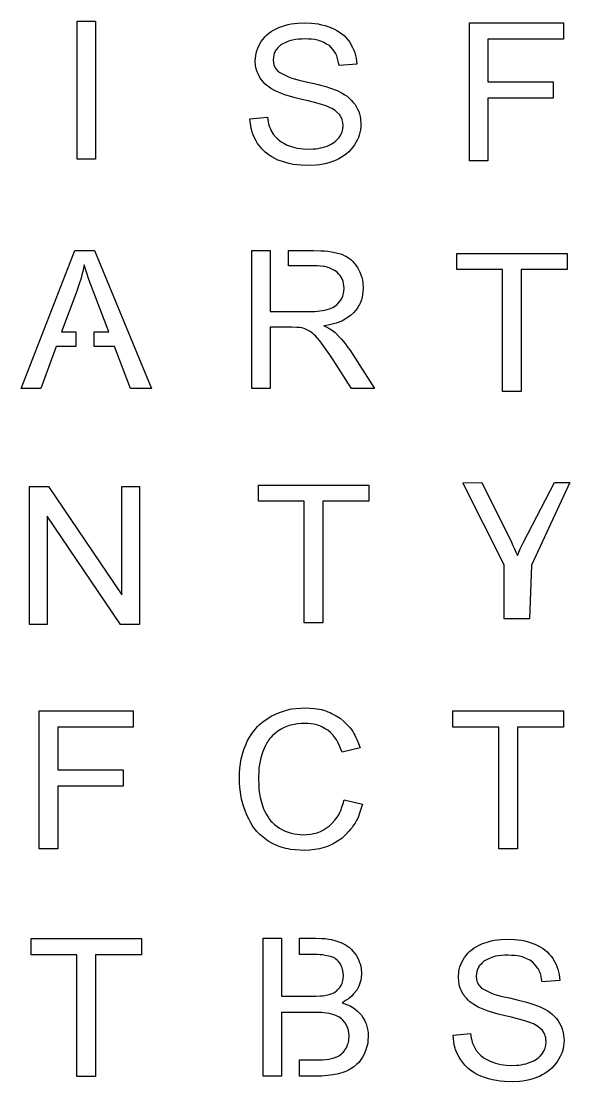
# Model space of a CAD drawing. Extents: x 21 to 191, y 19 to 188.
# Drawn here: x 68.4 to 110.3, y 107 to 188.1 of the extents above; entities that cross this region are included whole.
import ezdxf

# ---------------------------------------------------------------- set-up
doc = ezdxf.new("R2010")
doc.units = 0

msp = doc.modelspace()

# ---------------------------------------------------------------- linework, layer by layer
at = {"layer": 'Layer 1'}
for p, q in [((72.6603, 177.513), (72.6603, 188.052)), ((72.6603, 188.052), (74.0696, 188.052)), ((74.0696, 188.052), (74.0696, 177.513)), ((87.320646, 187.142115), (87.495264, 187.264512)), ((87.495264, 187.264512), (87.681135, 187.373086)), ((87.681135, 187.373086), (87.874476, 187.472446)), ((87.874476, 187.472446), (88.071601, 187.567486)), ((88.0716, 187.567), (88.547433, 187.723189)), ((88.071601, 187.567486), (88.0716, 187.567)), ((88.547433, 187.723189), (88.787533, 187.789429)), ((88.787533, 187.789429), (89.030349, 187.842229)), ((89.030349, 187.842229), (89.276269, 187.878709)), ((89.276269, 187.878709), (89.524712, 187.901749)), ((89.524712, 187.901749), (90.025671, 187.926709)), ((90.025671, 187.926709), (90.0257, 187.927)), ((90.0257, 187.927), (90.561195, 187.903)), ((90.561195, 187.903), (90.826712, 187.879)), ((90.826712, 187.879), (91.089609, 187.84156)), ((91.089609, 187.84156), (91.34911, 187.78684)), ((91.34911, 187.78684), (91.605799, 187.7158)), ((91.605799, 187.7158), (92.114228, 187.549243)), ((92.114228, 187.549243), (92.1142, 187.549)), ((92.1142, 187.549), (92.319279, 187.448106)), ((92.319279, 187.448106), (92.520381, 187.342413)), ((92.520381, 187.342413), (92.713722, 187.227215)), ((92.713722, 187.227215), (92.895324, 187.09781)), ((102.636, 177.388), (102.636, 187.927)), ((102.636, 187.927), (109.821, 187.927)), ((109.821, 187.927), (109.821, 186.683)), ((86.5436, 186.163704), (86.734903, 186.513616)), ((86.7349, 186.514), (86.871296, 186.683341)), ((86.734903, 186.513616), (86.7349, 186.514)), ((86.871296, 186.683341), (87.011767, 186.847785)), ((87.011767, 186.847785), (87.160192, 187.002342)), ((87.160192, 187.002342), (87.320646, 187.142115)), ((88.656701, 186.45892), (88.437749, 186.351019)), ((88.880309, 186.55012), (88.656701, 186.45892)), ((88.994587, 186.5866), (88.880309, 186.55012)), ((89.110708, 186.61636), (88.994587, 186.5866)), ((89.347994, 186.6586), (89.110708, 186.61636)), ((89.590519, 186.68164), (89.347994, 186.6586)), ((89.836536, 186.6922), (89.590519, 186.68164)), ((90.0843, 186.697), (89.836536, 186.6922)), ((90.333139, 186.689167), (90.084212, 186.697067)), ((90.084212, 186.697067), (90.0843, 186.697)), ((90.58003, 186.674767), (90.333139, 186.689167)), ((90.822846, 186.646927), (90.58003, 186.674767)), ((90.942168, 186.625807), (90.822846, 186.646927)), ((91.059647, 186.598927), (90.942168, 186.625807)), ((91.175186, 186.565327), (91.059647, 186.598927)), ((91.28859, 186.525007), (91.175186, 186.565327)), ((91.510064, 186.426227), (91.28859, 186.525007)), ((91.726493, 186.310742), (91.510064, 186.426227)), ((92.895324, 187.09781), (93.062278, 186.950549)), ((93.062278, 186.950549), (93.216815, 186.788217)), ((93.216815, 186.788217), (93.363106, 186.615804)), ((93.363106, 186.615804), (93.505323, 186.4384)), ((93.505323, 186.4384), (93.5053, 186.438)), ((93.5053, 186.438), (93.716491, 186.047864)), ((109.821, 186.683), (104.046, 186.683)), ((104.046, 186.683), (104.046, 183.419)), ((86.31466, 185.417992), (86.34667, 185.612004)), ((86.34667, 185.612004), (86.3942, 185.801312)), ((86.3942, 185.801312), (86.46114, 185.98486)), ((86.46114, 185.98486), (86.5436, 186.163704)), ((87.731108, 185.5992), (87.688418, 185.444163)), ((87.759238, 185.67312), (87.731108, 185.5992)), ((87.793188, 185.74416), (87.759238, 185.67312)), ((87.832958, 185.81232), (87.793188, 185.74416)), ((87.878558, 185.8776), (87.832958, 185.81232)), ((87.982553, 186.001917), (87.878558, 185.8776)), ((88.098771, 186.119995), (87.982553, 186.001917)), ((88.2211, 186.235), (88.098771, 186.119995)), ((88.221126, 186.234861), (88.2211, 186.235)), ((88.437749, 186.351019), (88.221126, 186.234861)), ((91.9404, 186.187), (91.726493, 186.310742)), ((91.940437, 186.186953), (91.9404, 186.187)), ((92.090027, 186.026637), (91.940437, 186.186953)), ((92.231952, 185.86248), (92.090027, 186.026637)), ((92.35855, 185.69074), (92.231952, 185.86248)), ((92.41385, 185.6005), (92.35855, 185.69074)), ((92.46235, 185.50738), (92.41385, 185.6005)), ((93.716491, 186.047864), (93.808651, 185.848477)), ((93.808651, 185.848477), (93.883351, 185.643905)), ((93.883351, 185.643905), (93.938651, 185.433094)), ((86.305921, 184.675547), (86.277791, 185.022003)), ((86.277791, 185.022003), (86.2778, 185.022)), ((86.2778, 185.022), (86.31466, 185.417992)), ((87.637008, 185.117482), (87.637, 185.117)), ((87.637, 185.117), (87.66804, 184.851854)), ((87.659318, 185.282503), (87.637008, 185.117482)), ((87.688418, 185.444163), (87.659318, 185.282503)), ((87.66804, 184.851854), (87.69617, 184.724657)), ((92.50406, 185.4109), (92.46235, 185.50738)), ((92.53995, 185.31145), (92.50406, 185.4109)), ((92.59719, 185.105535), (92.53995, 185.31145)), ((92.64084, 184.892899), (92.59719, 185.105535)), ((92.6777, 184.677), (92.64084, 184.892899)), ((94.028871, 184.777332), (92.677681, 184.676726)), ((93.938651, 185.433094), (93.977451, 185.21729)), ((93.977451, 185.21729), (94.028871, 184.777332)), ((86.331141, 184.505438), (86.305921, 184.675547)), ((86.369941, 184.339074), (86.331141, 184.505438)), ((86.425241, 184.177318), (86.369941, 184.339074)), ((86.494121, 184.019401), (86.425241, 184.177318)), ((86.6538, 183.71), (86.494121, 184.019401)), ((87.69617, 184.724657), (87.73885, 184.603795)), ((87.73885, 184.603795), (87.79997, 184.490902)), ((87.79997, 184.490902), (87.87564, 184.384536)), ((87.87564, 184.384536), (88.05181, 184.182652)), ((88.05181, 184.182652), (88.0518, 184.183)), ((88.0518, 184.183), (88.300921, 184.046971)), ((88.300921, 184.046971), (88.552662, 183.917758)), ((92.677681, 184.676726), (92.6777, 184.677)), ((86.653837, 183.710195), (86.6538, 183.71)), ((86.891608, 183.412985), (86.653837, 183.710195)), ((87.018788, 183.273596), (86.891608, 183.412985)), ((87.155766, 183.145247), (87.018788, 183.273596)), ((87.304095, 183.029569), (87.155766, 183.145247)), ((88.552662, 183.917758), (88.809739, 183.802176)), ((88.809739, 183.802176), (89.073994, 183.704736)), ((89.073994, 183.704736), (89.344361, 183.623136)), ((89.344361, 183.623136), (89.619287, 183.553056)), ((89.619287, 183.553056), (90.176803, 183.432098)), ((90.176803, 183.432098), (90.1768, 183.432)), ((90.1768, 183.432), (90.776031, 183.296739)), ((90.776031, 183.296739), (91.074142, 183.223779)), ((91.074142, 183.223779), (91.370508, 183.145059)), ((91.370508, 183.145059), (91.664545, 183.058659)), ((104.046, 183.419), (109.044, 183.419)), ((109.044, 183.419), (109.044, 182.176)), ((87.461348, 182.923875), (87.304095, 183.029569)), ((87.7906, 182.729), (87.461348, 182.923875)), ((87.790568, 182.728537), (87.7906, 182.729)), ((88.290654, 182.523197), (87.790568, 182.728537)), ((88.543462, 182.429117), (88.290654, 182.523197)), ((88.799568, 182.344637), (88.543462, 182.429117)), ((89.058682, 182.268797), (88.799568, 182.344637)), ((91.664545, 183.058659), (91.955963, 182.963619)), ((91.955963, 182.963619), (92.534142, 182.75876)), ((92.534142, 182.75876), (92.5341, 182.759)), ((92.5341, 182.759), (92.928543, 182.55318)), ((92.928543, 182.55318), (93.117421, 182.439999)), ((93.117421, 182.439999), (93.296308, 182.314529)), ((93.296308, 182.314529), (93.462292, 182.173316)), ((89.320027, 182.199677), (89.058682, 182.268797)), ((89.8465, 182.072), (89.320027, 182.199677)), ((89.84654, 182.071973), (89.8465, 182.072)), ((90.324993, 181.959079), (89.84654, 182.071973)), ((90.801409, 181.83889), (90.324993, 181.959079)), ((91.273751, 181.704492), (90.801409, 181.83889)), ((91.7426, 181.558), (91.273751, 181.704492)), ((92.011274, 181.445604), (91.742557, 181.558594)), ((91.742557, 181.558594), (91.7426, 181.558)), ((93.462292, 182.173316), (93.616926, 182.018088)), ((93.616926, 182.018088), (93.763896, 181.853547)), ((93.763896, 181.853547), (93.907082, 181.684303)), ((93.907082, 181.684303), (93.9071, 181.684)), ((93.9071, 181.684), (94.097725, 181.332647)), ((104.046, 182.176), (104.046, 177.388)), ((109.044, 182.176), (104.046, 182.176)), ((85.873247, 180.596135), (87.202647, 180.711141)), ((87.202647, 180.711141), (87.2027, 180.711)), ((87.2027, 180.711), (87.25994, 180.368671)), ((92.141074, 181.382244), (92.011274, 181.445604)), ((92.265344, 181.311204), (92.141074, 181.382244)), ((92.382338, 181.229604), (92.265344, 181.311204)), ((92.492541, 181.137444), (92.382338, 181.229604)), ((92.7015, 180.937), (92.492541, 181.137444)), ((92.701483, 180.936285), (92.7015, 180.937)), ((92.82585, 180.736897), (92.701483, 180.936285)), ((92.87921, 180.634179), (92.82585, 180.736897)), ((94.097725, 181.332647), (94.179215, 181.152939)), ((94.179215, 181.152939), (94.244215, 180.968335)), ((94.244215, 180.968335), (94.288835, 180.777971)), ((94.288835, 180.777971), (94.317935, 180.582903)), ((85.896527, 180.344237), (85.873247, 180.596135)), ((85.926597, 180.094258), (85.896527, 180.344237)), ((85.969287, 179.848119), (85.926597, 180.094258)), ((87.25994, 180.368671), (87.2968, 180.200387)), ((87.2968, 180.200387), (87.34434, 180.035654)), ((87.34434, 180.035654), (87.40546, 179.875434)), ((87.40546, 179.875434), (87.47822, 179.719245)), ((92.92189, 180.528006), (92.87921, 180.634179)), ((92.95196, 180.417512), (92.92189, 180.528006)), ((92.97136, 180.303562), (92.95196, 180.417512)), ((92.968452, 179.828082), (92.992702, 180.070189)), ((92.9927, 180.07), (92.97136, 180.303562)), ((92.992702, 180.070189), (92.9927, 180.07)), ((94.33254, 179.973804), (94.30926, 179.764337)), ((94.317935, 180.582903), (94.349945, 180.185088)), ((94.35, 180.185), (94.33254, 179.973804)), ((94.349945, 180.185088), (94.35, 180.185)), ((86.030407, 179.60774), (85.969287, 179.848119)), ((86.070177, 179.490239), (86.030407, 179.60774)), ((86.114797, 179.374465), (86.070177, 179.490239)), ((86.218597, 179.147046), (86.114797, 179.374465)), ((86.335397, 178.923563), (86.218597, 179.147046)), ((87.47822, 179.719245), (87.642749, 179.413492)), ((87.642749, 179.413492), (87.6427, 179.414)), ((87.6427, 179.414), (87.868345, 179.156053)), ((87.868345, 179.156053), (87.988734, 179.036632)), ((92.495606, 178.959783), (92.691275, 179.168579)), ((92.691275, 179.168579), (92.6913, 179.168)), ((92.6913, 179.168), (92.817122, 179.377083)), ((92.817122, 179.377083), (92.871452, 179.484409)), ((92.871452, 179.484409), (92.916072, 179.595095)), ((92.916072, 179.595095), (92.947112, 179.709908)), ((92.947112, 179.709908), (92.968452, 179.828082)), ((94.15308, 179.162046), (94.06577, 178.971874)), ((94.2239, 179.357114), (94.15308, 179.162046)), ((94.27531, 179.558229), (94.2239, 179.357114)), ((94.30926, 179.764337), (94.27531, 179.558229)), ((86.4586, 178.702), (86.335397, 178.923563)), ((86.458662, 178.70222), (86.4586, 178.702)), ((86.615139, 178.5036), (86.458662, 178.70222)), ((86.776176, 178.310356), (86.615139, 178.5036)), ((86.946234, 178.127864), (86.776176, 178.310356)), ((87.988734, 179.036632), (88.118145, 178.928538)), ((88.118145, 178.928538), (88.25784, 178.833498)), ((88.25784, 178.833498), (88.405489, 178.748058)), ((88.405489, 178.748058), (88.714078, 178.594365)), ((88.714078, 178.594365), (88.7141, 178.594)), ((88.7141, 178.594), (89.111161, 178.457683)), ((89.111161, 178.457683), (89.311681, 178.400083)), ((89.311681, 178.400083), (89.514626, 178.354003)), ((89.514626, 178.354003), (89.720481, 178.322323)), ((89.720481, 178.322323), (89.928567, 178.302163)), ((89.928567, 178.302163), (90.348524, 178.281043)), ((90.3485, 178.281), (90.71219, 178.29636)), ((90.348524, 178.281043), (90.3485, 178.281)), ((90.71219, 178.29636), (90.892822, 178.31076)), ((90.892822, 178.31076), (91.071903, 178.3338)), ((91.071903, 178.3338), (91.248946, 178.36836)), ((91.248946, 178.36836), (91.42434, 178.41252)), ((91.42434, 178.41252), (91.772315, 178.517446)), ((91.7723, 178.518), (92.034906, 178.636173)), ((91.772315, 178.517446), (91.7723, 178.518)), ((92.034906, 178.636173), (92.160825, 178.702413)), ((92.160825, 178.702413), (92.280341, 178.777293)), ((92.280341, 178.777293), (92.391612, 178.863693)), ((92.391612, 178.863693), (92.495606, 178.959783)), ((93.719813, 178.41818), (93.572552, 178.241255)), ((93.863, 178.6), (93.719813, 178.41818)), ((93.863019, 178.599786), (93.863, 178.6)), ((94.06577, 178.971874), (93.863019, 178.599786)), ((74.0696, 177.513), (72.6603, 177.513)), ((87.036454, 178.042424), (86.946234, 178.127864)), ((87.130554, 177.961784), (87.036454, 178.042424)), ((87.228634, 177.885944), (87.130554, 177.961784)), ((87.330592, 177.814904), (87.228634, 177.885944)), ((87.543819, 177.683867), (87.330592, 177.814904)), ((87.765778, 177.563293), (87.543819, 177.683867)), ((87.9922, 177.448), (87.765778, 177.563293)), ((87.9922, 177.448), (87.9922, 177.448)), ((88.284096, 177.34872), (87.9922, 177.448)), ((92.4645, 177.443), (91.967518, 177.263099)), ((92.464504, 177.442649), (92.4645, 177.443)), ((92.670359, 177.550934), (92.464504, 177.442649)), ((92.872334, 177.663732), (92.670359, 177.550934)), ((93.066548, 177.785649), (92.872334, 177.663732)), ((93.249121, 177.921294), (93.066548, 177.785649)), ((93.417045, 178.074027), (93.249121, 177.921294)), ((93.572552, 178.241255), (93.417045, 178.074027)), ((88.579685, 177.25752), (88.284096, 177.34872)), ((88.877506, 177.17784), (88.579685, 177.25752)), ((89.178722, 177.11736), (88.877506, 177.17784)), ((89.483721, 177.07704), (89.178722, 177.11736)), ((89.791631, 177.05304), (89.483721, 177.07704)), ((90.4123, 177.03), (89.791631, 177.05304)), ((90.412351, 177.029819), (90.4123, 177.03)), ((90.941153, 177.057659), (90.412351, 177.029819)), ((91.202886, 177.084539), (90.941153, 177.057659)), ((91.461514, 177.125819), (91.202886, 177.084539)), ((91.716165, 177.186299), (91.461514, 177.125819)), ((91.967518, 177.263099), (91.716165, 177.186299)), ((104.046, 177.388), (102.636, 177.388)), ((68.3932, 159.999), (72.4831, 170.5376)), ((72.4831, 170.5376), (74.0014, 170.538)), ((74.0014, 170.538), (78.36, 159.999)), ((86.0121, 159.992), (86.0121, 170.53)), ((86.0121, 170.53), (87.4214, 170.53)), ((87.4214, 170.53), (87.4214, 165.879)), ((88.8046, 170.53), (90.7328, 170.53)), ((88.8061, 169.365), (88.8046, 170.53)), ((90.7328, 170.53), (90.7328, 170.53)), ((90.7328, 170.53), (91.283041, 170.5207)), ((91.283041, 170.5207), (91.556803, 170.5063)), ((91.556803, 170.5063), (91.828819, 170.48038)), ((91.828819, 170.48038), (92.098603, 170.4391)), ((92.098603, 170.4391), (92.366157, 170.38342)), ((92.366157, 170.38342), (92.897578, 170.245663)), ((92.897578, 170.245663), (92.8976, 170.246)), ((92.8976, 170.246), (93.077165, 170.15768)), ((93.077165, 170.15768), (93.252656, 170.06456)), ((101.672, 169.071), (101.672, 170.315)), ((101.672, 170.315), (110.113, 170.315)), ((110.113, 170.315), (110.113, 169.071)), ((73.2095, 169.431), (73.093379, 168.920195)), ((73.382649, 168.879789), (73.209486, 169.431393)), ((73.209486, 169.431393), (73.2095, 169.431)), ((90.792344, 169.36468), (88.8061, 169.365)), ((91.02575, 169.35868), (90.792344, 169.36468)), ((91.257119, 169.3462), (91.02575, 169.35868)), ((91.48451, 169.32124), (91.257119, 169.3462)), ((93.252656, 170.06456), (93.419998, 169.96165)), ((93.419998, 169.96165), (93.575117, 169.844532)), ((93.575117, 169.844532), (93.715491, 169.710327)), ((93.715491, 169.710327), (93.844126, 169.562394)), ((93.844126, 169.562394), (93.964903, 169.405342)), ((93.964903, 169.405342), (94.081703, 169.243681)), ((73.030319, 168.666088), (72.962409, 168.413518)), ((73.093379, 168.920195), (73.030319, 168.666088)), ((73.565222, 168.331352), (73.382649, 168.879789)), ((91.596072, 169.30204), (91.48451, 169.32124)), ((91.705984, 169.27708), (91.596072, 169.30204)), ((91.813859, 169.2454), (91.705984, 169.27708)), ((91.9196, 169.207), (91.813859, 169.2454)), ((92.1257, 169.113), (91.9196, 169.207)), ((92.3266, 169.002), (92.1257, 169.113)), ((92.5249, 168.883), (92.3266, 169.002)), ((92.524904, 168.882973), (92.5249, 168.883)), ((92.644809, 168.751839), (92.524904, 168.882973)), ((92.758116, 168.617826), (92.644809, 168.751839)), ((92.85823, 168.478053), (92.758116, 168.617826)), ((94.081703, 169.243681), (94.0817, 169.244)), ((94.0817, 169.244), (94.270094, 168.868168)), ((94.270094, 168.868168), (94.350614, 168.676556)), ((94.350614, 168.676556), (94.415614, 168.480625)), ((105.18, 169.071), (101.672, 169.071)), ((105.18, 159.776), (105.18, 169.071)), ((106.59, 169.071), (106.59, 159.776)), ((110.113, 169.071), (106.59, 169.071)), ((72.806514, 167.913752), (72.635873, 167.418115)), ((72.962409, 168.413518), (72.806514, 167.913752)), ((73.761376, 167.787428), (73.565222, 168.331352)), ((73.965, 167.246), (73.761376, 167.787428)), ((92.90091, 168.405093), (92.85823, 168.478053)), ((92.93777, 168.329253), (92.90091, 168.405093)), ((92.96881, 168.251493), (92.93777, 168.329253)), ((92.99403, 168.170853), (92.96881, 168.251493)), ((93.03089, 168.003336), (92.99403, 168.170853)), ((93.05514, 167.83006), (93.03089, 168.003336)), ((93.0726, 167.654), (93.05514, 167.83006)), ((94.415614, 168.480625), (94.461204, 168.279317)), ((94.461204, 168.279317), (94.491274, 168.073689)), ((94.491274, 168.073689), (94.525224, 167.65533)), ((72.635873, 167.418115), (71.466293, 164.326985)), ((73.96504, 167.24561), (73.965, 167.246)), ((75.0765, 164.327), (73.96504, 167.24561)), ((92.7895, 166.709), (92.908629, 166.931235)), ((92.908629, 166.931235), (92.960049, 167.044705)), ((92.960049, 167.044705), (93.001759, 167.161055)), ((93.001759, 167.161055), (93.030859, 167.280956)), ((93.030859, 167.280956), (93.050259, 167.403833)), ((93.050259, 167.403833), (93.072569, 167.654292)), ((93.072569, 167.654292), (93.0726, 167.654)), ((94.45051, 167.00519), (94.42335, 166.879817)), ((94.47185, 167.132676), (94.45051, 167.00519)), ((94.50289, 167.392158), (94.47185, 167.132676)), ((94.5252, 167.655), (94.50289, 167.392158)), ((94.525224, 167.65533), (94.5252, 167.655)), ((91.9616, 166.077), (92.205289, 166.188549)), ((92.205289, 166.188549), (92.321022, 166.251909)), ((92.321022, 166.251909), (92.429382, 166.324869)), ((92.429382, 166.324869), (92.528532, 166.409349)), ((92.528532, 166.409349), (92.619722, 166.503429)), ((92.619722, 166.503429), (92.789489, 166.708864)), ((92.789489, 166.708864), (92.7895, 166.709)), ((94.10709, 166.186808), (93.954493, 165.973884)), ((94.17694, 166.295669), (94.10709, 166.186808)), ((94.24097, 166.406739), (94.17694, 166.295669)), ((94.29821, 166.520401), (94.24097, 166.406739)), ((94.34769, 166.637038), (94.29821, 166.520401)), ((94.3894, 166.75694), (94.34769, 166.637038)), ((94.42335, 166.879817), (94.3894, 166.75694)), ((87.4214, 165.879), (90.4507, 165.879)), ((90.4507, 165.879), (90.834471, 165.8866)), ((90.4507, 165.879), (90.4507, 165.879)), ((90.834471, 165.8866), (91.025387, 165.89716)), ((91.025387, 165.89716), (91.215236, 165.9154)), ((91.215236, 165.9154), (91.403532, 165.9442)), ((91.403532, 165.9442), (91.590373, 165.9826)), ((91.590373, 165.9826), (91.96163, 166.07668)), ((91.96163, 166.07668), (91.9616, 166.077)), ((93.157872, 165.299656), (93.024581, 165.219976)), ((93.288351, 165.385096), (93.157872, 165.299656)), ((93.542905, 165.569604), (93.288351, 165.385096)), ((93.7929, 165.764), (93.542905, 165.569604)), ((93.954493, 165.973884), (93.792875, 165.764417)), ((93.792875, 165.764417), (93.7929, 165.764)), ((89.055881, 164.6716), (87.4214, 164.672)), ((87.4214, 164.672), (87.4214, 159.992)), ((89.44945, 164.6642), (89.055881, 164.6716)), ((89.645216, 164.64692), (89.44945, 164.6642)), ((89.8404, 164.621), (89.645216, 164.64692)), ((89.840414, 164.62132), (89.8404, 164.621)), ((90.009309, 164.56948), (89.840414, 164.62132)), ((90.173644, 164.50804), (90.009309, 164.56948)), ((90.330606, 164.42932), (90.173644, 164.50804)), ((91.526456, 164.786056), (91.5264, 164.787)), ((91.5264, 164.787), (91.751172, 164.67497)), ((91.841059, 164.840776), (91.526456, 164.786056)), ((91.751172, 164.67497), (91.969735, 164.553245)), ((92.151879, 164.903176), (91.841059, 164.840776)), ((91.969735, 164.553245), (92.176948, 164.413856)), ((92.455229, 164.981896), (92.151879, 164.903176)), ((92.602878, 165.029896), (92.455229, 164.981896)), ((92.747229, 165.084616), (92.602878, 165.029896)), ((92.887894, 165.147976), (92.747229, 165.084616)), ((93.024581, 165.219976), (92.887894, 165.147976)), ((71.466293, 164.326985), (72.5793, 164.327)), ((72.5793, 164.327), (72.579, 163.191)), ((73.9635, 163.191), (73.9635, 164.327)), ((73.9635, 164.327), (75.0765, 164.327)), ((90.4833, 164.341), (90.330606, 164.42932)), ((90.483269, 164.340341), (90.4833, 164.341)), ((90.682042, 164.18444), (90.483269, 164.340341)), ((90.778082, 164.10284), (90.682042, 164.18444)), ((90.869272, 164.01644), (90.778082, 164.10284)), ((91.038943, 163.830876), (90.869272, 164.01644)), ((91.1993, 163.636), (91.038943, 163.830876)), ((92.176948, 164.413856), (92.376304, 164.262275)), ((92.376304, 164.262275), (92.3763, 164.262)), ((92.3763, 164.262), (92.699634, 163.937047)), ((92.699634, 163.937047), (92.85582, 163.770011)), ((92.85582, 163.770011), (93.005507, 163.597598)), ((71.0592, 163.191), (69.88962, 159.99922)), ((72.579, 163.191), (71.0592, 163.191)), ((75.5124, 163.191), (73.9635, 163.191)), ((76.7546, 159.999), (75.5124, 163.191)), ((91.19935, 163.636065), (91.1993, 163.636)), ((91.465157, 163.280968), (91.19935, 163.636065)), ((91.72398, 162.921072), (91.465157, 163.280968)), ((91.972908, 162.55436), (91.72398, 162.921072)), ((93.005507, 163.597598), (93.147529, 163.418946)), ((93.147529, 163.418946), (93.283634, 163.235398)), ((93.283634, 163.235398), (93.545852, 162.860142)), ((93.545852, 162.860142), (95.398292, 159.991852)), ((92.2165, 162.184), (91.972908, 162.55436)), ((93.6258, 159.992), (92.2165, 162.18455)), ((92.2165, 162.18455), (92.2165, 162.184)), ((69.88962, 159.99922), (68.3932, 159.999)), ((78.36, 159.999), (76.7546, 159.999)), ((87.4214, 159.992), (86.0121, 159.992)), ((95.398292, 159.991852), (93.6258, 159.992)), ((106.59, 159.776), (105.18, 159.776)), ((69.0368, 141.968), (69.0368, 152.507)), ((69.0368, 152.507), (70.4824, 152.507)), ((70.4824, 152.507), (76.07604, 144.2328)), ((76.07604, 144.2328), (76.076, 152.507)), ((76.076, 152.507), (77.4272, 152.507)), ((77.4272, 152.507), (77.4272, 141.968)), ((86.5169, 151.373), (86.5169, 152.617)), ((86.5169, 152.617), (94.9583, 152.617)), ((94.9583, 152.617), (94.9583, 151.373)), ((102.13684, 152.79205), (103.57788, 152.80035)), ((105.29029, 146.52098), (102.13684, 152.79205)), ((103.57788, 152.80035), (105.84516, 148.24958)), ((106.77401, 148.249546), (109.13055, 152.800376)), ((110.309, 152.801), (107.38535, 146.4856)), ((109.13055, 152.800376), (110.309, 152.801)), ((90.0257, 151.373), (86.5169, 151.373)), ((90.0257, 142.078), (90.0257, 151.373)), ((91.435, 151.373), (91.435, 142.078)), ((94.9583, 151.373), (91.435, 151.373)), ((70.388, 150.25), (70.388, 141.968)), ((75.9816, 141.968), (70.388, 150.25)), ((105.84516, 148.24958), (105.846, 148.25)), ((105.846, 148.25), (105.96969, 147.995701)), ((105.96969, 147.995701), (106.08853, 147.740347)), ((106.08853, 147.740347), (106.19892, 147.482976)), ((106.19892, 147.482976), (106.30428, 147.224454)), ((106.304, 147.224), (106.41129, 147.482714)), ((106.41129, 147.482714), (106.52421, 147.740181)), ((106.52421, 147.740181), (106.64634, 147.995535)), ((106.64634, 147.995535), (106.77401, 148.249546)), ((106.30428, 147.224454), (106.304, 147.224)), ((105.29729, 142.40154), (105.29029, 146.52098)), ((107.38535, 146.4856), (107.23537, 142.39304)), ((70.388, 141.968), (69.0368, 141.968)), ((77.4272, 141.968), (75.9816, 141.968)), ((91.435, 142.078), (90.0257, 142.078)), ((107.23537, 142.39304), (105.29729, 142.40154)), ((69.7726, 124.82), (69.7726, 135.359)), ((69.7726, 135.359), (76.9572, 135.359)), ((76.9572, 135.359), (76.9572, 134.115)), ((88.120881, 135.237771), (88.43432, 135.354312)), ((88.43432, 135.354312), (88.593125, 135.404232)), ((88.593125, 135.404232), (88.753677, 135.447432)), ((88.753677, 135.447432), (88.916071, 135.482952)), ((88.916071, 135.482952), (89.080115, 135.511752)), ((89.080115, 135.511752), (89.412374, 135.553992)), ((89.412374, 135.553992), (89.748417, 135.580872)), ((89.748417, 135.580872), (90.0864, 135.601032)), ((90.0864, 135.601032), (90.0864, 135.601)), ((90.0864, 135.601), (90.447277, 135.57988)), ((90.447277, 135.57988), (90.80505, 135.54916)), ((90.80505, 135.54916), (90.981802, 135.52708)), ((90.981802, 135.52708), (91.156614, 135.49828)), ((91.156614, 135.49828), (91.329097, 135.46276)), ((91.329097, 135.46276), (91.498962, 135.4186)), ((91.498962, 135.4186), (91.665722, 135.36484)), ((91.665722, 135.36484), (91.829572, 135.30148)), ((101.384, 134.115), (101.384, 135.359)), ((101.384, 135.359), (109.825, 135.359)), ((109.825, 135.359), (109.825, 134.115)), ((86.820701, 134.496354), (86.95215, 134.595134)), ((86.95215, 134.595134), (87.224554, 134.78377)), ((87.224554, 134.78377), (87.503748, 134.965878)), ((87.503748, 134.965878), (87.5038, 134.966)), ((87.5038, 134.966), (87.811322, 135.105773)), ((87.811322, 135.105773), (88.120881, 135.237771)), ((91.829572, 135.30148), (91.990899, 135.22948)), ((91.990899, 135.22948), (92.150093, 135.15076)), ((92.150093, 135.15076), (92.463823, 134.979212)), ((92.463823, 134.979212), (92.774158, 134.796912)), ((92.774158, 134.796912), (92.7741, 134.797)), ((92.7741, 134.797), (93.034475, 134.560845)), ((93.034475, 134.560845), (93.28573, 134.318546)), ((76.9572, 134.115), (71.182, 134.115)), ((71.182, 134.115), (71.182, 130.851)), ((86.048308, 133.663668), (86.241746, 133.927567)), ((86.241746, 133.927567), (86.345546, 134.052748)), ((86.345546, 134.052748), (86.455265, 134.172361)), ((86.455265, 134.172361), (86.571386, 134.285831)), ((86.571386, 134.285831), (86.693521, 134.393541)), ((86.693521, 134.393541), (86.820701, 134.496354)), ((88.006, 133.826), (87.814115, 133.664723)), ((88.244499, 133.958053), (88.005951, 133.825192)), ((88.005951, 133.825192), (88.006, 133.826)), ((88.485472, 134.082946), (88.244499, 133.958053)), ((88.731198, 134.192), (88.485472, 134.082946)), ((88.856535, 134.23808), (88.731198, 134.192)), ((88.984006, 134.27744), (88.856535, 134.23808)), ((89.113611, 134.30912), (88.984006, 134.27744)), ((89.24506, 134.33504), (89.113611, 134.30912)), ((89.512516, 134.37152), (89.24506, 134.33504)), ((89.784241, 134.3936), (89.512516, 134.37152)), ((90.0581, 134.408), (89.784241, 134.3936)), ((90.058134, 134.408435), (90.0581, 134.408)), ((90.296003, 134.394995), (90.058134, 134.408435)), ((90.531931, 134.375795), (90.296003, 134.394995)), ((90.763785, 134.343155), (90.531931, 134.375795)), ((90.877577, 134.320115), (90.763785, 134.343155)), ((90.989624, 134.291315), (90.877577, 134.320115)), ((91.099633, 134.255795), (90.989624, 134.291315)), ((91.207702, 134.214515), (91.099633, 134.255795)), ((91.419087, 134.116315), (91.207702, 134.214515)), ((91.626009, 134.003709), (91.419087, 134.116315)), ((91.8307, 133.884), (91.626009, 134.003709)), ((91.830697, 133.883879), (91.8307, 133.884)), ((92.014434, 133.706474), (91.830697, 133.883879)), ((92.191477, 133.52475), (92.014434, 133.706474)), ((93.28573, 134.318546), (93.404956, 134.193173)), ((93.404956, 134.193173), (93.518457, 134.06396)), ((93.518457, 134.06396), (93.625071, 133.930139)), ((93.625071, 133.930139), (93.723541, 133.791038)), ((93.723541, 133.791038), (93.813761, 133.646273)), ((104.893, 134.115), (101.384, 134.115)), ((104.893, 124.82), (104.893, 134.115)), ((106.302, 134.115), (106.302, 124.82)), ((109.825, 134.115), (106.302, 134.115)), ((85.550651, 132.759242), (85.694904, 133.103778)), ((85.6949, 133.104), (85.868257, 133.387002)), ((85.694904, 133.103778), (85.6949, 133.104)), ((85.868257, 133.387002), (86.048308, 133.663668)), ((87.165496, 132.932931), (87.049569, 132.716456)), ((87.229526, 133.036609), (87.165496, 132.932931)), ((87.299376, 133.136539), (87.229526, 133.036609)), ((87.374076, 133.232539), (87.299376, 133.136539)), ((87.454596, 133.324699), (87.374076, 133.232539)), ((87.628341, 133.499127), (87.454596, 133.324699)), ((87.814115, 133.664723), (87.628341, 133.499127)), ((92.355133, 133.33429), (92.191477, 133.52475)), ((92.429833, 133.23445), (92.355133, 133.33429)), ((92.498713, 133.130869), (92.429833, 133.23445)), ((92.561773, 133.023639), (92.498713, 133.130869)), ((92.619983, 132.913241), (92.561773, 133.023639)), ((92.72456, 132.684574), (92.619983, 132.913241)), ((93.813761, 133.646273), (93.896221, 133.496516)), ((93.896221, 133.496516), (93.971891, 133.342439)), ((93.971891, 133.342439), (94.042711, 133.184715)), ((94.042711, 133.184715), (94.171929, 132.861489)), ((85.29629, 132.062489), (85.414934, 132.412785)), ((85.414934, 132.412785), (85.550651, 132.759242)), ((86.8475, 132.261), (86.706254, 131.764403)), ((86.945574, 132.49134), (86.847494, 132.261905)), ((86.847494, 132.261905), (86.8475, 132.261)), ((87.049569, 132.716456), (86.945574, 132.49134)), ((92.81769, 132.448611), (92.72456, 132.684574)), ((92.905, 132.209), (92.81769, 132.448611)), ((92.905002, 132.208991), (92.905, 132.209)), ((94.292512, 132.532505), (92.905002, 132.208991)), ((94.171929, 132.861489), (94.292512, 132.532505)), ((85.10034, 130.976176), (85.14011, 131.343944)), ((85.14011, 131.343944), (85.16824, 131.525956)), ((85.16824, 131.525956), (85.20316, 131.706528)), ((85.20316, 131.706528), (85.24584, 131.885372)), ((85.24584, 131.885372), (85.29629, 132.062489)), ((86.596634, 131.262718), (86.561714, 131.008611)), ((86.645134, 131.51452), (86.596634, 131.262718)), ((86.706254, 131.764403), (86.645134, 131.51452)), ((71.182, 130.851), (76.1799, 130.851)), ((76.1799, 130.851), (76.1799, 129.608)), ((85.0596, 130.232), (85.07609, 130.604952)), ((85.07609, 130.604952), (85.10034, 130.976176)), ((86.539404, 130.752585), (86.513214, 130.237364)), ((86.561714, 131.008611), (86.539404, 130.752585)), ((85.0771, 129.869), (85.0596, 130.232)), ((85.0596, 130.232), (85.0596, 130.232)), ((85.1013, 129.507), (85.0771, 129.869)), ((86.513214, 130.237364), (86.5132, 130.238)), ((86.5132, 130.238), (86.53745, 129.638493)), ((86.53745, 129.638493), (86.5617, 129.340803)), ((71.182, 129.608), (71.182, 124.82)), ((76.1799, 129.608), (71.182, 129.608)), ((85.1391, 129.147), (85.1013, 129.507)), ((85.1653, 128.969), (85.1391, 129.147)), ((85.1973, 128.792), (85.1653, 128.969)), ((86.5617, 129.340803), (86.6005, 129.045609)), ((86.6005, 129.045609), (86.65871, 128.753679)), ((85.2352, 128.616), (85.1973, 128.792)), ((85.2798, 128.441), (85.2352, 128.616)), ((85.3829, 128.094), (85.2798, 128.441)), ((85.4998, 127.75), (85.3829, 128.094)), ((86.65871, 128.753679), (86.73341, 128.464534)), ((86.73341, 128.464534), (86.90958, 127.890946)), ((92.902838, 128.013777), (92.988208, 128.294571)), ((92.988208, 128.294571), (93.065818, 128.579589)), ((93.065818, 128.579589), (94.475128, 128.227373)), ((94.4751, 128.227), (94.355389, 127.851072)), ((94.475128, 128.227373), (94.4751, 128.227)), ((85.6236, 127.407), (85.4998, 127.75)), ((85.772688, 127.110604), (85.623584, 127.407045)), ((85.623584, 127.407045), (85.6236, 127.407)), ((86.90958, 127.890946), (86.9096, 127.891)), ((86.9096, 127.891), (87.016796, 127.665693)), ((87.016796, 127.665693), (87.129909, 127.44509)), ((87.129909, 127.44509), (87.254664, 127.23399)), ((87.254664, 127.23399), (87.323544, 127.13348)), ((92.442028, 127.121668), (92.528368, 127.237826)), ((92.528368, 127.237826), (92.607918, 127.357535)), ((92.607918, 127.357535), (92.679708, 127.481469)), ((92.679708, 127.481469), (92.744708, 127.60953)), ((92.744708, 127.60953), (92.802918, 127.741335)), ((92.802918, 127.741335), (92.902838, 128.013777)), ((94.153994, 127.300236), (94.076384, 127.123119)), ((94.225784, 127.481096), (94.153994, 127.300236)), ((94.355389, 127.851072), (94.225784, 127.481096)), ((85.928777, 126.819826), (85.772688, 127.110604)), ((86.098933, 126.540376), (85.928777, 126.819826)), ((86.191093, 126.406651), (86.098933, 126.540376)), ((86.289753, 126.277918), (86.191093, 126.406651)), ((87.323544, 127.13348), (87.397274, 127.0371)), ((87.397274, 127.0371), (87.476824, 126.9459)), ((87.476824, 126.9459), (87.561224, 126.85854)), ((87.561224, 126.85854), (87.744087, 126.694768)), ((87.744087, 126.694768), (87.939368, 126.541075)), ((87.939368, 126.541075), (88.140858, 126.392374)), ((91.495015, 126.281037), (91.725511, 126.423018)), ((91.725511, 126.423018), (91.952999, 126.573639)), ((91.952999, 126.573639), (91.953, 126.574)), ((91.953, 126.574), (92.156236, 126.788844)), ((92.156236, 126.788844), (92.350838, 127.008487)), ((92.350838, 127.008487), (92.442028, 127.121668)), ((93.681746, 126.465726), (93.560678, 126.314913)), ((93.794569, 126.621434), (93.681746, 126.465726)), ((93.897884, 126.782999), (93.794569, 126.621434)), ((93.991014, 126.950419), (93.897884, 126.782999)), ((94.076384, 127.123119), (93.991014, 126.950419)), ((86.395299, 126.154752), (86.289753, 126.277918)), ((86.507443, 126.036867), (86.395299, 126.154752)), ((86.625116, 125.923493), (86.507443, 126.036867)), ((86.747446, 125.813863), (86.625116, 125.923493)), ((87.002388, 125.602956), (86.747446, 125.813863)), ((87.2648, 125.398), (87.002388, 125.602956)), ((88.140858, 126.392374), (88.1408, 126.392)), ((88.1408, 126.392), (88.354125, 126.284482)), ((88.354125, 126.284482), (88.569099, 126.182725)), ((88.569099, 126.182725), (88.787372, 126.092485)), ((88.787372, 126.092485), (89.010495, 126.019525)), ((89.010495, 126.019525), (89.239632, 125.968645)), ((89.239632, 125.968645), (89.47362, 125.935045)), ((89.47362, 125.935045), (89.71081, 125.912965)), ((89.71081, 125.912965), (89.9479, 125.898)), ((89.9479, 125.898), (90.221274, 125.9172)), ((89.9479, 125.898), (89.9479, 125.898)), ((90.221274, 125.9172), (90.491835, 125.94504)), ((90.491835, 125.94504), (90.756672, 125.9892)), ((90.756672, 125.9892), (90.886083, 126.01992)), ((90.886083, 126.01992), (91.012972, 126.05736)), ((91.012972, 126.05736), (91.137048, 126.10344)), ((91.137048, 126.10344), (91.258505, 126.15624)), ((91.258505, 126.15624), (91.495015, 126.281037)), ((92.8804, 125.607), (92.558424, 125.404732)), ((92.880444, 125.606832), (92.8804, 125.607)), ((93.162064, 125.884266), (92.880444, 125.606832)), ((93.432819, 126.168324), (93.162064, 125.884266)), ((93.560678, 126.314913), (93.432819, 126.168324)), ((71.182, 124.82), (69.7726, 124.82)), ((87.264816, 125.397921), (87.2648, 125.398)), ((87.594844, 125.235493), (87.264816, 125.397921)), ((87.927588, 125.08324), (87.594844, 125.235493)), ((88.095803, 125.01412), (87.927588, 125.08324)), ((88.265668, 124.95172), (88.095803, 125.01412)), ((88.437569, 124.897), (88.265668, 124.95172)), ((88.611896, 124.85092), (88.437569, 124.897)), ((88.788454, 124.81348), (88.611896, 124.85092)), ((88.96705, 124.78372), (88.788454, 124.81348)), ((89.329285, 124.74244), (88.96705, 124.78372)), ((91.010145, 124.792736), (90.823886, 124.766816)), ((91.194076, 124.825376), (91.010145, 124.792736)), ((91.37529, 124.865696), (91.194076, 124.825376)), ((91.553303, 124.915616), (91.37529, 124.865696)), ((91.727727, 124.976096), (91.553303, 124.915616)), ((91.898756, 125.047136), (91.727727, 124.976096)), ((92.066874, 125.126816), (91.898756, 125.047136)), ((92.23247, 125.214176), (92.066874, 125.126816)), ((92.558424, 125.404732), (92.23247, 125.214176)), ((106.302, 124.82), (104.893, 124.82)), ((89.696177, 124.7194), (89.329285, 124.74244)), ((90.0653, 124.705), (89.696177, 124.7194)), ((90.44642, 124.730336), (90.065268, 124.705376)), ((90.065268, 124.705376), (90.0653, 124.705)), ((90.823886, 124.766816), (90.44642, 124.730336)), ((69.1434, 116.73), (69.1434, 117.973)), ((69.1434, 117.973), (77.5848, 117.973)), ((77.5848, 117.973), (77.5848, 116.73)), ((86.8689, 107.461), (86.8689, 118)), ((86.8689, 118), (88.2782, 118)), ((88.2782, 118), (88.2782, 113.572)), ((89.6639, 116.758), (89.6653, 117.997)), ((89.6653, 117.997), (90.867, 117.997)), ((90.867, 117.997), (90.867, 117.997)), ((90.867, 117.997), (91.368057, 117.9826)), ((91.368057, 117.9826), (91.61679, 117.96532)), ((91.61679, 117.96532), (91.863293, 117.93556)), ((91.863293, 117.93556), (92.106885, 117.88948)), ((92.106885, 117.88948), (92.34776, 117.82804)), ((92.34776, 117.82804), (92.824855, 117.678859)), ((92.824855, 117.678859), (92.8248, 117.679)), ((92.8248, 117.679), (93.166567, 117.493628)), ((93.166567, 117.493628), (93.328476, 117.390623)), ((103.39247, 117.470446), (103.5896, 117.565486)), ((103.589, 117.566), (104.06483, 117.722189)), ((103.5896, 117.565486), (103.589, 117.566)), ((104.06483, 117.722189), (104.30493, 117.788429)), ((104.30493, 117.788429), (104.54775, 117.841229)), ((104.54775, 117.841229), (104.79367, 117.877709)), ((104.79367, 117.877709), (105.04211, 117.900749)), ((105.04211, 117.900749), (105.54307, 117.925709)), ((105.54307, 117.925709), (105.543, 117.925)), ((105.543, 117.925), (106.0785, 117.901)), ((106.0785, 117.901), (106.34401, 117.877)), ((106.34401, 117.877), (106.60691, 117.83956)), ((106.60691, 117.83956), (106.86641, 117.78388)), ((106.86641, 117.78388), (107.123, 117.7138)), ((107.123, 117.7138), (107.63143, 117.547244)), ((107.63143, 117.547244), (107.632, 117.548)), ((107.632, 117.548), (107.83708, 117.447106)), ((72.6522, 116.73), (69.1434, 116.73)), ((72.6522, 107.435), (72.6522, 116.73)), ((74.0615, 116.73), (74.0615, 107.435)), ((77.5848, 116.73), (74.0615, 116.73)), ((90.407933, 116.7573), (89.6639, 116.758)), ((90.816636, 116.7554), (90.407933, 116.7573)), ((91.020454, 116.7492), (90.816636, 116.7554)), ((91.223593, 116.73672), (91.020454, 116.7492)), ((91.425859, 116.7156), (91.223593, 116.73672)), ((91.627155, 116.68584), (91.425859, 116.7156)), ((92.028, 116.61), (91.627155, 116.68584)), ((93.328476, 117.390623), (93.479521, 117.275233)), ((93.479521, 117.275233), (93.617372, 117.14458)), ((93.617372, 117.14458), (93.744261, 117.001447)), ((93.744261, 117.001447), (93.979898, 116.694253)), ((93.979898, 116.694253), (93.9799, 116.695)), ((93.9799, 116.695), (94.152869, 116.367168)), ((102.253, 116.512), (102.38939, 116.68134)), ((102.38939, 116.68134), (102.52976, 116.845785)), ((102.52976, 116.845785), (102.67819, 117.000342)), ((102.67819, 117.000342), (102.83864, 117.140115)), ((102.83864, 117.140115), (103.01326, 117.262512)), ((103.01326, 117.262512), (103.19913, 117.371086)), ((103.19913, 117.371086), (103.39247, 117.470446)), ((105.10822, 116.68064), (104.8657, 116.6576)), ((105.35424, 116.6912), (105.10822, 116.68064)), ((105.602, 116.696), (105.35424, 116.6912)), ((105.85074, 116.688167), (105.60191, 116.696067)), ((105.60191, 116.696067), (105.602, 116.696)), ((106.09763, 116.673767), (105.85074, 116.688167)), ((107.83708, 117.447106), (108.03828, 117.341412)), ((108.03828, 117.341412), (108.23162, 117.226215)), ((108.23162, 117.226215), (108.41322, 117.096809)), ((108.41322, 117.096809), (108.58018, 116.949549)), ((108.58018, 116.949549), (108.73471, 116.787216)), ((108.73471, 116.787216), (108.881, 116.614804)), ((92.028081, 116.610716), (92.028, 116.61)), ((92.244413, 116.519516), (92.028081, 116.610716)), ((92.346661, 116.465756), (92.244413, 116.519516)), ((92.441731, 116.403356), (92.346661, 116.465756)), ((92.528071, 116.329436), (92.441731, 116.403356)), ((92.607621, 116.245916), (92.528071, 116.329436)), ((92.7543, 116.064), (92.607621, 116.245916)), ((92.754303, 116.063596), (92.7543, 116.064)), ((92.86441, 115.845393), (92.754303, 116.063596)), ((94.152869, 116.367168), (94.227569, 116.199939)), ((94.227569, 116.199939), (94.288689, 116.028679)), ((94.288689, 116.028679), (94.332339, 115.852427)), ((101.9124, 115.799311), (101.9793, 115.982859)), ((101.9793, 115.982859), (102.0618, 116.161703)), ((102.0618, 116.161703), (102.25311, 116.511616)), ((102.25311, 116.511616), (102.253, 116.512)), ((103.39656, 115.876695), (103.35096, 115.811415)), ((103.50045, 116.000917), (103.39656, 115.876695)), ((103.61667, 116.118994), (103.50045, 116.000917)), ((103.739, 116.234), (103.61667, 116.118994)), ((103.95536, 116.350018), (103.73873, 116.233861)), ((103.73873, 116.233861), (103.739, 116.234)), ((104.17431, 116.45792), (103.95536, 116.350018)), ((104.39791, 116.54912), (104.17431, 116.45792)), ((104.51219, 116.5856), (104.39791, 116.54912)), ((104.62831, 116.61536), (104.51219, 116.5856)), ((104.8657, 116.6576), (104.62831, 116.61536)), ((106.34045, 116.645927), (106.09763, 116.673767)), ((106.45977, 116.624807), (106.34045, 116.645927)), ((106.57725, 116.597927), (106.45977, 116.624807)), ((106.69279, 116.564327), (106.57725, 116.597927)), ((106.80619, 116.524007), (106.69279, 116.564327)), ((107.02767, 116.425227), (106.80619, 116.524007)), ((107.2441, 116.309741), (107.02767, 116.425227)), ((107.458, 116.186), (107.2441, 116.309741)), ((107.45868, 116.185954), (107.458, 116.186)), ((107.60827, 116.025637), (107.45868, 116.185954)), ((107.7502, 115.861481), (107.60827, 116.025637)), ((108.881, 116.614804), (109.02322, 116.4374)), ((109.02322, 116.4374), (109.023, 116.437)), ((109.023, 116.437), (109.23419, 116.046864)), ((109.23419, 116.046864), (109.32639, 115.847476)), ((92.91097, 115.734131), (92.86441, 115.845393)), ((92.94783, 115.620182), (92.91097, 115.734131)), ((92.97305, 115.503064), (92.94783, 115.620182)), ((92.98954, 115.383451), (92.97305, 115.503064)), ((93.007, 115.14), (92.98954, 115.383451)), ((92.990518, 114.894769), (93.007008, 115.14014)), ((93.007008, 115.14014), (93.007, 115.14)), ((94.332339, 115.852427), (94.361439, 115.67195)), ((94.361439, 115.67195), (94.396359, 115.30399)), ((94.3964, 115.304), (94.36633, 114.968103)), ((94.396359, 115.30399), (94.3964, 115.304)), ((101.796, 115.02), (101.8329, 115.415991)), ((101.8329, 115.415991), (101.8649, 115.610003)), ((101.8649, 115.610003), (101.9124, 115.799311)), ((103.17726, 115.281598), (103.15496, 115.116578)), ((103.15496, 115.116578), (103.155, 115.116)), ((103.155, 115.116), (103.1861, 114.850853)), ((103.20636, 115.443259), (103.17726, 115.281598)), ((103.24906, 115.598295), (103.20636, 115.443259)), ((103.27716, 115.672215), (103.24906, 115.598295)), ((103.31116, 115.743255), (103.27716, 115.672215)), ((103.35096, 115.811415), (103.31116, 115.743255)), ((107.8768, 115.689741), (107.7502, 115.861481)), ((107.9321, 115.599501), (107.8768, 115.689741)), ((107.9806, 115.506381), (107.9321, 115.599501)), ((108.0223, 115.409901), (107.9806, 115.506381)), ((108.0582, 115.310451), (108.0223, 115.409901)), ((108.1154, 115.104535), (108.0582, 115.310451)), ((108.1591, 114.8919), (108.1154, 115.104535)), ((109.32639, 115.847476), (109.40109, 115.642905)), ((109.40109, 115.642905), (109.45639, 115.432093)), ((109.45639, 115.432093), (109.49519, 115.21629)), ((109.49519, 115.21629), (109.54659, 114.776331)), ((92.7349, 114.22), (92.855678, 114.434267)), ((92.855678, 114.434267), (92.907098, 114.544185)), ((92.907098, 114.544185), (92.946868, 114.657462)), ((92.946868, 114.657462), (92.974028, 114.77458)), ((92.974028, 114.77458), (92.990518, 114.894769)), ((94.18007, 114.331925), (94.025145, 114.031548)), ((94.24701, 114.485138), (94.18007, 114.331925)), ((94.30134, 114.641902), (94.24701, 114.485138)), ((94.34014, 114.803179), (94.30134, 114.641902)), ((94.36633, 114.968103), (94.34014, 114.803179)), ((101.79603, 115.020004), (101.796, 115.02)), ((101.82413, 114.673547), (101.79603, 115.020004)), ((101.84933, 114.503439), (101.82413, 114.673547)), ((101.88813, 114.337075), (101.84933, 114.503439)), ((101.94243, 114.175318), (101.88813, 114.337075)), ((103.1861, 114.850853), (103.2142, 114.723656)), ((103.2142, 114.723656), (103.2569, 114.602795)), ((103.2569, 114.602795), (103.318, 114.489901)), ((103.318, 114.489901), (103.3937, 114.383535)), ((103.3937, 114.383535), (103.56987, 114.181652)), ((108.196, 114.676), (108.1591, 114.8919)), ((109.54659, 114.776331), (108.1954, 114.675725)), ((108.1954, 114.675725), (108.196, 114.676)), ((88.2782, 113.572), (90.581, 113.572)), ((90.581, 113.572), (90.919953, 113.5741)), ((90.581, 113.572), (90.581, 113.572)), ((90.919953, 113.5741), (91.257451, 113.58946)), ((91.257451, 113.58946), (91.425181, 113.60674)), ((91.425181, 113.60674), (91.592135, 113.6317)), ((91.592135, 113.6317), (91.924782, 113.6941)), ((91.924782, 113.6941), (91.9248, 113.694)), ((91.9248, 113.694), (92.157624, 113.7804)), ((92.157624, 113.7804), (92.269089, 113.83128)), ((92.269089, 113.83128), (92.374538, 113.8908)), ((92.374538, 113.8908), (92.472328, 113.96184)), ((92.472328, 113.96184), (92.563518, 114.04248)), ((92.563518, 114.04248), (92.734837, 114.219981)), ((92.734837, 114.219981), (92.7349, 114.22)), ((93.535781, 113.47066), (93.38949, 113.357574)), ((93.67014, 113.597281), (93.535781, 113.47066)), ((93.794216, 113.735422), (93.67014, 113.597281)), ((94.0251, 114.031), (93.794216, 113.735422)), ((94.025145, 114.031548), (94.0251, 114.031)), ((102.01133, 114.017401), (101.94243, 114.175318)), ((102.171, 113.708), (102.01133, 114.017401)), ((102.17114, 113.708195), (102.171, 113.708)), ((102.40892, 113.410985), (102.17114, 113.708195)), ((103.56987, 114.181652), (103.57, 114.182)), ((103.57, 114.182), (103.81902, 114.046067)), ((103.81902, 114.046067), (104.07076, 113.916853)), ((104.07076, 113.916853), (104.32784, 113.801272)), ((104.32784, 113.801272), (104.59209, 113.703832)), ((104.59209, 113.703832), (104.86246, 113.622232)), ((104.86246, 113.622232), (105.13739, 113.552152)), ((105.13739, 113.552152), (105.6949, 113.431195)), ((93.233692, 113.255048), (92.906381, 113.06766)), ((92.906381, 113.06766), (92.9064, 113.068)), ((92.9064, 113.068), (93.120986, 112.99216)), ((93.120986, 112.99216), (93.331983, 112.91056)), ((93.38949, 113.357574), (93.233692, 113.255048)), ((93.331983, 112.91056), (93.5358, 112.8184)), ((93.5358, 112.8184), (93.72885, 112.709922)), ((93.72885, 112.709922), (93.82004, 112.648482)), ((93.82004, 112.648482), (93.90832, 112.581282)), ((102.5361, 113.271596), (102.40892, 113.410985)), ((102.67307, 113.143247), (102.5361, 113.271596)), ((102.8215, 113.02757), (102.67307, 113.143247)), ((102.97875, 112.921876), (102.8215, 113.02757)), ((103.308, 112.727), (102.97875, 112.921876)), ((103.80715, 112.522197), (103.30706, 112.727537)), ((103.30706, 112.727537), (103.308, 112.727)), ((105.6949, 113.431195), (105.695, 113.431)), ((105.695, 113.431), (106.29423, 113.295739)), ((106.29423, 113.295739), (106.59235, 113.222779)), ((106.59235, 113.222779), (106.88871, 113.144059)), ((106.88871, 113.144059), (107.18275, 113.057659)), ((107.18275, 113.057659), (107.47417, 112.962619)), ((107.47417, 112.962619), (108.05235, 112.757759)), ((108.05235, 112.757759), (108.052, 112.758)), ((108.052, 112.758), (108.44644, 112.552181)), ((90.740826, 112.32708), (88.2782, 112.327)), ((88.2782, 112.327), (88.2782, 107.461)), ((91.135172, 112.32118), (90.740826, 112.32708)), ((91.331617, 112.31228), (91.135172, 112.32118)), ((91.527189, 112.29596), (91.331617, 112.31228)), ((91.7215, 112.271), (91.527189, 112.29596)), ((91.914647, 112.23644), (91.7215, 112.271)), ((92.299, 112.151), (91.914647, 112.23644)), ((92.546072, 112.046299), (92.298987, 112.151225)), ((92.298987, 112.151225), (92.299, 112.151)), ((92.663648, 111.985819), (92.546072, 112.046299)), ((92.774045, 111.915739), (92.663648, 111.985819)), ((92.875518, 111.833179), (92.774045, 111.915739)), ((92.969618, 111.741019), (92.875518, 111.833179)), ((93.90832, 112.581282), (94.07605, 112.434789)), ((94.07605, 112.434789), (94.235922, 112.276584)), ((94.235922, 112.276584), (94.391914, 112.112524)), ((94.391914, 112.112524), (94.3919, 112.112)), ((94.3919, 112.112), (94.506954, 111.928644)), ((94.506954, 111.928644), (94.615508, 111.743272)), ((104.06006, 112.428117), (103.80715, 112.522197)), ((104.31607, 112.343637), (104.06006, 112.428117)), ((104.57518, 112.267797), (104.31607, 112.343637)), ((104.83652, 112.198677), (104.57518, 112.267797)), ((105.363, 112.071), (104.83652, 112.198677)), ((105.36394, 112.070973), (105.363, 112.071)), ((105.84239, 111.95808), (105.36394, 112.070973)), ((106.31881, 111.83789), (105.84239, 111.95808)), ((106.79115, 111.703493), (106.31881, 111.83789)), ((108.44644, 112.552181), (108.63532, 112.438999)), ((108.63532, 112.438999), (108.8142, 112.313626)), ((108.8142, 112.313626), (108.98019, 112.172413)), ((108.98019, 112.172413), (109.13482, 112.017184)), ((109.13482, 112.017184), (109.28179, 111.852644)), ((109.28179, 111.852644), (109.42498, 111.683399)), ((93.1454, 111.54), (92.969618, 111.741019)), ((93.145405, 111.54049), (93.1454, 111.54)), ((93.27763, 111.300975), (93.145405, 111.54049)), ((93.3339, 111.178289), (93.27763, 111.300975)), ((93.37852, 111.052148), (93.3339, 111.178289)), ((93.40956, 110.921975), (93.37852, 111.052148)), ((94.615508, 111.743272), (94.711548, 111.553676)), ((94.711548, 111.553676), (94.752298, 111.456626)), ((94.752298, 111.456626), (94.787218, 111.357746)), ((94.787218, 111.357746), (94.839608, 111.154326)), ((94.839608, 111.154326), (94.873558, 110.944955)), ((107.26, 111.557), (106.79115, 111.703493)), ((107.25906, 111.556688), (107.26, 111.557)), ((107.52777, 111.443699), (107.25906, 111.556688)), ((107.65757, 111.380339), (107.52777, 111.443699)), ((107.78184, 111.309299), (107.65757, 111.380339)), ((107.89884, 111.227699), (107.78184, 111.309299)), ((108.00904, 111.135539), (107.89884, 111.227699)), ((108.218, 110.935), (108.00904, 111.135539)), ((109.42498, 111.683399), (109.425, 111.683)), ((109.425, 111.683), (109.61562, 111.331648)), ((109.61562, 111.331648), (109.69712, 111.15194)), ((109.69712, 111.15194), (109.76212, 110.967336)), ((93.42896, 110.788442), (93.40956, 110.921975)), ((93.42224, 110.17068), (93.43582, 110.284726)), ((93.4503, 110.516), (93.42896, 110.788442)), ((93.43582, 110.284726), (93.45037, 110.515793)), ((93.45037, 110.515793), (93.4503, 110.516)), ((94.873558, 110.944955), (94.894898, 110.731551)), ((94.9104, 110.516), (94.88712, 110.159368)), ((94.894898, 110.731551), (94.910418, 110.516132)), ((94.910418, 110.516132), (94.9104, 110.516)), ((101.38969, 110.594132), (102.71909, 110.709137)), ((101.41299, 110.342233), (101.38969, 110.594132)), ((101.44309, 110.092255), (101.41299, 110.342233)), ((102.71909, 110.709137), (102.72, 110.709)), ((102.72, 110.709), (102.7772, 110.366672)), ((102.7772, 110.366672), (102.8141, 110.198387)), ((102.8141, 110.198387), (102.8616, 110.033655)), ((108.21873, 110.93519), (108.218, 110.935)), ((108.3431, 110.735802), (108.21873, 110.93519)), ((108.3965, 110.63318), (108.3431, 110.735802)), ((108.4392, 110.527006), (108.3965, 110.63318)), ((108.4693, 110.416513), (108.4392, 110.527006)), ((108.4887, 110.302563), (108.4693, 110.416513)), ((108.51, 110.069), (108.4887, 110.302563)), ((109.76212, 110.967336), (109.80672, 110.776972)), ((109.80672, 110.776972), (109.83582, 110.581904)), ((109.83582, 110.581904), (109.86782, 110.184088)), ((93.072677, 109.37622), (93.130887, 109.45782)), ((93.130887, 109.45782), (93.238859, 109.62831)), ((93.238859, 109.62831), (93.2389, 109.628)), ((93.2389, 109.628), (93.33106, 109.84064)), ((93.33106, 109.84064), (93.36986, 109.94854)), ((93.36986, 109.94854), (93.4009, 110.058458)), ((93.4009, 110.058458), (93.42224, 110.17068)), ((94.72899, 109.470968), (94.594243, 109.139388)), ((94.7872, 109.638868), (94.72899, 109.470968)), ((94.83377, 109.809458), (94.7872, 109.638868)), ((94.86578, 109.983118), (94.83377, 109.809458)), ((94.88712, 110.159368), (94.86578, 109.983118)), ((101.48579, 109.84612), (101.44309, 110.092255)), ((101.54689, 109.60574), (101.48579, 109.84612)), ((101.58669, 109.48824), (101.54689, 109.60574)), ((101.63129, 109.37246), (101.58669, 109.48824)), ((102.8616, 110.033655), (102.9227, 109.873433)), ((102.9227, 109.873433), (102.9955, 109.717153)), ((102.9955, 109.717153), (103.16003, 109.411393)), ((103.16003, 109.411393), (103.16, 109.411)), ((103.16, 109.411), (103.38564, 109.15306)), ((108.33392, 109.37608), (108.38822, 109.48341)), ((108.38822, 109.48341), (108.43282, 109.5941)), ((108.43282, 109.5941), (108.46382, 109.70891)), ((108.46382, 109.70891), (108.48512, 109.82708)), ((108.48512, 109.82708), (108.50942, 110.069189)), ((108.50942, 110.069189), (108.51, 110.069)), ((109.7933, 109.557231), (109.7419, 109.356111)), ((109.8272, 109.763341), (109.7933, 109.557231)), ((109.8505, 109.972801), (109.8272, 109.763341)), ((109.868, 110.184), (109.8505, 109.972801)), ((109.86782, 110.184088), (109.868, 110.184)), ((89.6622, 107.461), (89.6622, 108.705)), ((89.6622, 108.705), (90.9292, 108.705)), ((90.9292, 108.705), (91.169687, 108.70551)), ((90.9292, 108.705), (90.9292, 108.705)), ((91.169687, 108.70551), (91.409787, 108.71151)), ((91.409787, 108.71151), (91.649208, 108.72881)), ((91.649208, 108.72881), (91.888143, 108.75471)), ((91.888143, 108.75471), (91.8882, 108.755)), ((91.8882, 108.755), (92.10104, 108.8011)), ((92.10104, 108.8011), (92.308932, 108.8606)), ((92.308932, 108.8606), (92.409629, 108.899)), ((92.409629, 108.899), (92.508189, 108.9432)), ((92.508189, 108.9432), (92.701821, 109.0417)), ((92.7018, 109.042), (92.863127, 109.16402)), ((92.701821, 109.0417), (92.7018, 109.042)), ((92.863127, 109.16402), (92.938797, 109.22932)), ((92.938797, 109.22932), (93.008647, 109.29942)), ((93.008647, 109.29942), (93.072677, 109.37622)), ((94.262233, 108.60318), (94.160179, 108.48405)), ((94.354393, 108.73019), (94.262233, 108.60318)), ((94.438793, 108.86334), (94.354393, 108.73019)), ((94.5943, 109.14), (94.438793, 108.86334)), ((94.594243, 109.139388), (94.5943, 109.14)), ((101.73509, 109.14504), (101.63129, 109.37246)), ((101.85179, 108.92156), (101.73509, 109.14504)), ((101.975, 108.7), (101.85179, 108.92156)), ((101.97546, 108.70007), (101.975, 108.7)), ((102.13193, 108.50145), (101.97546, 108.70007)), ((103.38564, 109.15306), (103.50603, 109.03364)), ((103.50603, 109.03364), (103.63554, 108.92554)), ((103.63554, 108.92554), (103.77523, 108.83054)), ((103.77523, 108.83054), (103.92288, 108.74514)), ((103.92288, 108.74514), (104.23147, 108.59144)), ((104.23147, 108.59144), (104.231, 108.592)), ((104.231, 108.592), (104.62806, 108.45569)), ((107.289, 108.516), (107.55161, 108.63418)), ((107.55161, 108.63418), (107.67753, 108.70038)), ((107.67753, 108.70038), (107.79704, 108.77528)), ((107.79704, 108.77528), (107.90831, 108.86168)), ((107.90831, 108.86168), (108.01231, 108.95778)), ((108.01231, 108.95778), (108.20798, 109.16658)), ((108.20798, 109.16658), (108.208, 109.167)), ((108.208, 109.167), (108.33392, 109.37608)), ((109.381, 108.599), (109.23781, 108.41718)), ((109.38105, 108.598791), (109.381, 108.599)), ((109.5838, 108.970871), (109.38105, 108.598791)), ((109.6711, 109.161051), (109.5838, 108.970871)), ((109.7419, 109.356111), (109.6711, 109.161051)), ((93.108326, 107.78249), (92.956602, 107.73069)), ((93.256557, 107.84199), (93.108326, 107.78249)), ((93.400326, 107.91109), (93.256557, 107.84199)), ((93.540117, 107.98889), (93.400326, 107.91109)), ((93.8132, 108.159), (93.540117, 107.98889)), ((93.813271, 108.15881), (93.8132, 108.159)), ((94.049393, 108.37183), (93.813271, 108.15881)), ((94.160179, 108.48405), (94.049393, 108.37183)), ((102.29297, 108.3082), (102.13193, 108.50145)), ((102.46303, 108.12571), (102.29297, 108.3082)), ((102.55323, 108.04031), (102.46303, 108.12571)), ((102.64733, 107.95971), (102.55323, 108.04031)), ((102.74543, 107.88391), (102.64733, 107.95971)), ((102.84739, 107.81291), (102.74543, 107.88391)), ((103.06062, 107.68187), (102.84739, 107.81291)), ((104.62806, 108.45569), (104.82858, 108.39809)), ((104.82858, 108.39809), (105.03153, 108.35199)), ((105.03153, 108.35199), (105.23738, 108.32029)), ((105.23738, 108.32029), (105.44547, 108.30009)), ((105.44547, 108.30009), (105.86543, 108.27899)), ((105.86543, 108.27899), (105.866, 108.279)), ((105.866, 108.279), (106.22969, 108.2944)), ((106.22969, 108.2944), (106.41022, 108.3088)), ((106.41022, 108.3088), (106.5893, 108.3328)), ((106.5893, 108.3328), (106.76644, 108.3674)), ((106.76644, 108.3674), (106.94184, 108.4116)), ((106.94184, 108.4116), (107.28981, 108.51652)), ((107.28981, 108.51652), (107.289, 108.516)), ((108.58455, 107.78464), (108.39033, 107.66273)), ((108.76712, 107.92029), (108.58455, 107.78464)), ((108.93504, 108.07302), (108.76712, 107.92029)), ((109.09055, 108.24025), (108.93504, 108.07302)), ((109.23781, 108.41718), (109.09055, 108.24025)), ((74.0615, 107.435), (72.6522, 107.435)), ((88.2782, 107.461), (86.8689, 107.461)), ((90.929254, 107.461), (89.6622, 107.461)), ((91.362597, 107.47), (90.929254, 107.461)), ((91.578638, 107.4806), (91.362597, 107.47)), ((91.793903, 107.4979), (91.578638, 107.4806)), ((92.008296, 107.5238), (91.793903, 107.4979)), ((92.221814, 107.5574), (92.008296, 107.5238)), ((92.6473, 107.638), (92.221814, 107.5574)), ((92.956602, 107.73069), (92.647237, 107.63849)), ((92.647237, 107.63849), (92.6473, 107.638)), ((103.28258, 107.5613), (103.06062, 107.68187)), ((103.509, 107.446), (103.28258, 107.5613)), ((103.509, 107.446), (103.509, 107.446)), ((103.8018, 107.3477), (103.509, 107.446)), ((104.09739, 107.2565), (103.8018, 107.3477)), ((104.39521, 107.1768), (104.09739, 107.2565)), ((104.69642, 107.1163), (104.39521, 107.1768)), ((105.00142, 107.076), (104.69642, 107.1163)), ((105.30933, 107.051), (105.00142, 107.076)), ((105.93, 107.028), (105.30933, 107.051)), ((106.45875, 107.0566), (105.92995, 107.0288)), ((105.92995, 107.0288), (105.93, 107.028)), ((106.72048, 107.0835), (106.45875, 107.0566)), ((106.97911, 107.1248), (106.72048, 107.0835)), ((107.23376, 107.1853), (106.97911, 107.1248)), ((107.48502, 107.2621), (107.23376, 107.1853)), ((107.982, 107.442), (107.48502, 107.2621)), ((107.9825, 107.44164), (107.982, 107.442)), ((108.18836, 107.54993), (107.9825, 107.44164)), ((108.39033, 107.66273), (108.18836, 107.54993))]:
    msp.add_line(p, q, dxfattribs=at)

doc.saveas('drawing.dxf')
